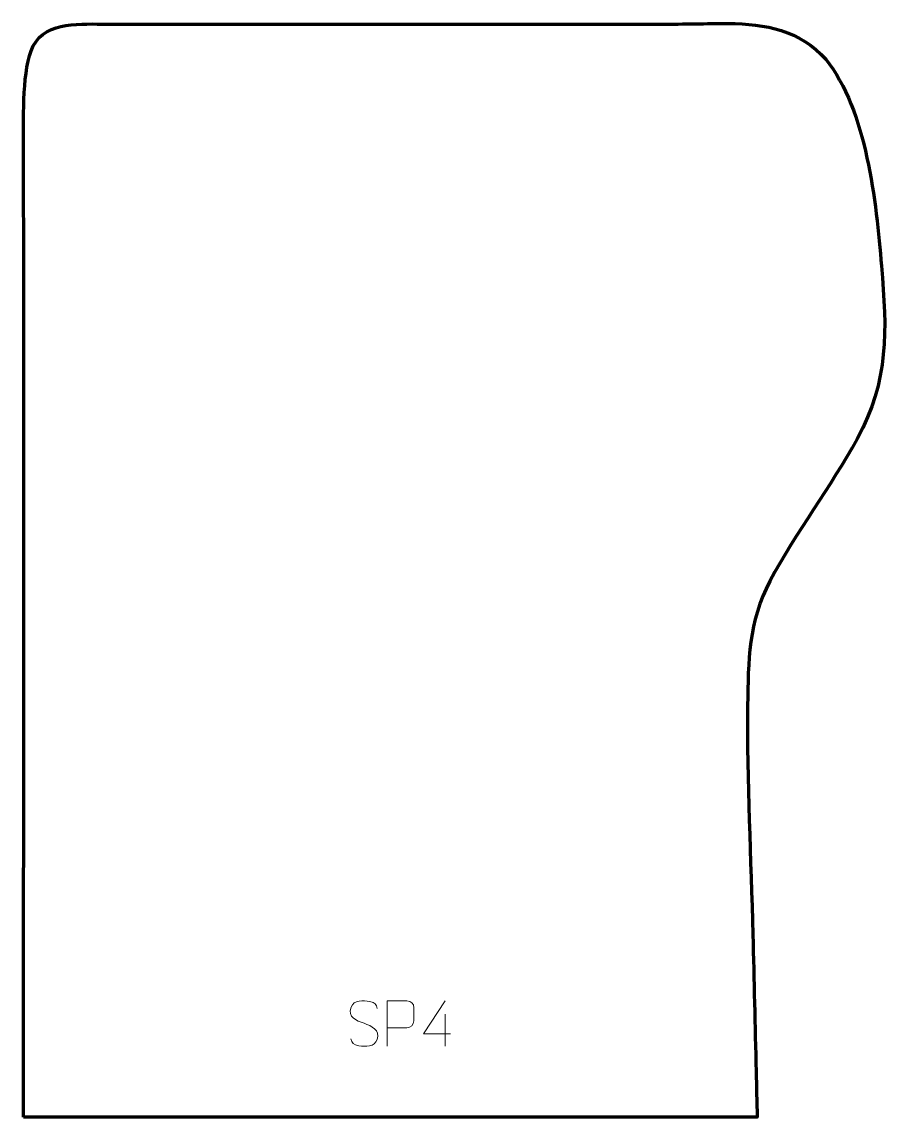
# Model space of a CAD drawing. Header units: millimetres. Extents: x 1162 to 1637, y 80 to 681.
import ezdxf

# ---------------------------------------------------------------- set-up
doc = ezdxf.new("R2010")
doc.units = ezdxf.units.MM
doc.header["$MEASUREMENT"] = 0
doc.layers.add('layer 2', color=7, linetype='Continuous')
doc.layers.add('layer 3', color=7, linetype='Continuous')

msp = doc.modelspace()

# ---------------------------------------------------------------- linework, layer by layer
at = {"layer": 'layer 2', "color": 142, "lineweight": 9}
for points, knots in [([(1349.2643, 131.4864), (1345.018, 132.9561), (1340.1123, 134.751), (1342.1164, 140.2687), (1342.1164, 140.2687), (1343.6192, 144.4065), (1348.8303, 144.0181), (1352.4321, 143.4174), (1352.4321, 143.4174), (1355.2913, 142.9404), (1356.1556, 141.7278), (1356.4661, 139.6447)], [0, 0, 0, 0, 0.25, 0.25, 0.25, 0.25, 0.5, 0.5, 0.5, 0.5, 1, 1, 1, 1]), ([(1361.9205, 118.8419), (1361.9205, 118.8419), (1361.9205, 143.7833), (1361.9205, 143.7833), (1361.9205, 143.7833), (1365.5137, 143.7833), (1369.1073, 143.7833), (1372.7009, 143.7833), (1372.7009, 143.7833), (1375.025, 143.7455), (1376.5816, 142.2561), (1376.5774, 139.8911), (1376.5774, 139.8911), (1376.5771, 137.8564), (1376.5771, 134.7986), (1376.5774, 132.7635), (1376.5774, 132.7635), (1376.5709, 130.8891), (1374.7596, 128.9482), (1372.751, 128.929), (1372.751, 128.929), (1372.751, 128.929), (1361.9205, 128.929), (1361.9205, 128.929)], [0, 0, 0, 0, 0.14285714, 0.14285714, 0.14285714, 0.14285714, 0.28571429, 0.28571429, 0.28571429, 0.28571429, 0.42857143, 0.42857143, 0.42857143, 0.42857143, 0.57142857, 0.57142857, 0.57142857, 0.57142857, 0.71428571, 0.71428571, 0.71428571, 0.71428571, 1, 1, 1, 1]), ([(1396.6465, 125.7319), (1396.6465, 125.7319), (1381.8321, 125.7319), (1381.8321, 125.7319), (1381.8321, 125.7319), (1381.8321, 125.7319), (1393.7039, 143.7936), (1393.7039, 143.7936)], [0, 0, 0, 0, 0.33333333, 0.33333333, 0.33333333, 0.33333333, 1, 1, 1, 1]), ([(1349.2643, 131.4863), (1353.2808, 129.8404), (1358.3079, 127.953), (1356.4748, 122.5953), (1356.4748, 122.5953), (1355.0157, 118.331), (1350.1073, 118.5876), (1346.383, 119.142), (1346.383, 119.142), (1343.6343, 119.5516), (1342.414, 120.7645), (1342.0363, 122.8757)], [0, 0, 0, 0, 0.25, 0.25, 0.25, 0.25, 0.5, 0.5, 0.5, 0.5, 1, 1, 1, 1])]:
    msp.add_open_spline(points, degree=3, knots=knots, dxfattribs=at)
msp.add_open_spline([(1393.7039, 136.4878), (1393.7039, 136.4878), (1393.7039, 118.8317), (1393.7039, 118.8317)], degree=3, dxfattribs=at)
at = {"layer": 'layer 3', "color": 242, "lineweight": 158}
msp.add_open_spline([(1162.4901, 79.9859), (1162.4901, 79.9859), (1564.9364, 79.9859), (1564.9364, 79.9859), (1564.9364, 79.9859), (1564.7405, 88.3285), (1564.5447, 96.6712), (1564.3488, 105.0138), (1564.3488, 105.0138), (1563.7612, 130.0417), (1563.1835, 155.07), (1562.5859, 180.0976), (1562.5859, 180.0976), (1561.5571, 221.6682), (1559.2328, 264.2921), (1559.7048, 305.7636), (1559.7048, 305.7636), (1560.0033, 330.4053), (1560.1456, 351.6808), (1571.9014, 374.076), (1571.9014, 374.076), (1586.379, 401.2769), (1605.1815, 425.4809), (1619.7664, 452.0619), (1619.7664, 452.0619), (1637.3175, 484.4755), (1636.1091, 511.4206), (1633.1408, 547.0102), (1633.1408, 547.0102), (1630.2272, 581.9447), (1625.0068, 632.6144), (1602.5496, 660.4194), (1602.5496, 660.4194), (1588.4789, 676.3483), (1569.4569, 679.8498), (1549.1239, 679.9855), (1549.1239, 679.9855), (1536.9525, 679.9979), (1524.6936, 679.6876), (1512.4591, 679.6834), (1512.4591, 679.6834), (1408.443, 679.6472), (1309.5607, 679.716), (1205.5466, 679.7025), (1205.5466, 679.7025), (1191.4948, 679.7715), (1172.2694, 680.8856), (1166.5538, 664.9678), (1166.5538, 664.9678), (1161.5365, 650.9949), (1162.4508, 626.1256), (1162.4854, 610.8797), (1162.4854, 610.8797), (1162.5793, 433.9153), (1162.4901, 256.9505), (1162.4901, 79.9859)], degree=3, knots=[0, 0, 0, 0, 0.06666667, 0.06666667, 0.06666667, 0.06666667, 0.13333333, 0.13333333, 0.13333333, 0.13333333, 0.2, 0.2, 0.2, 0.2, 0.26666667, 0.26666667, 0.26666667, 0.26666667, 0.33333333, 0.33333333, 0.33333333, 0.33333333, 0.4, 0.4, 0.4, 0.4, 0.46666667, 0.46666667, 0.46666667, 0.46666667, 0.53333333, 0.53333333, 0.53333333, 0.53333333, 0.6, 0.6, 0.6, 0.6, 0.66666667, 0.66666667, 0.66666667, 0.66666667, 0.73333333, 0.73333333, 0.73333333, 0.73333333, 0.8, 0.8, 0.8, 0.8, 0.86666667, 0.86666667, 0.86666667, 0.86666667, 1, 1, 1, 1], dxfattribs=at)

doc.saveas('drawing.dxf')
